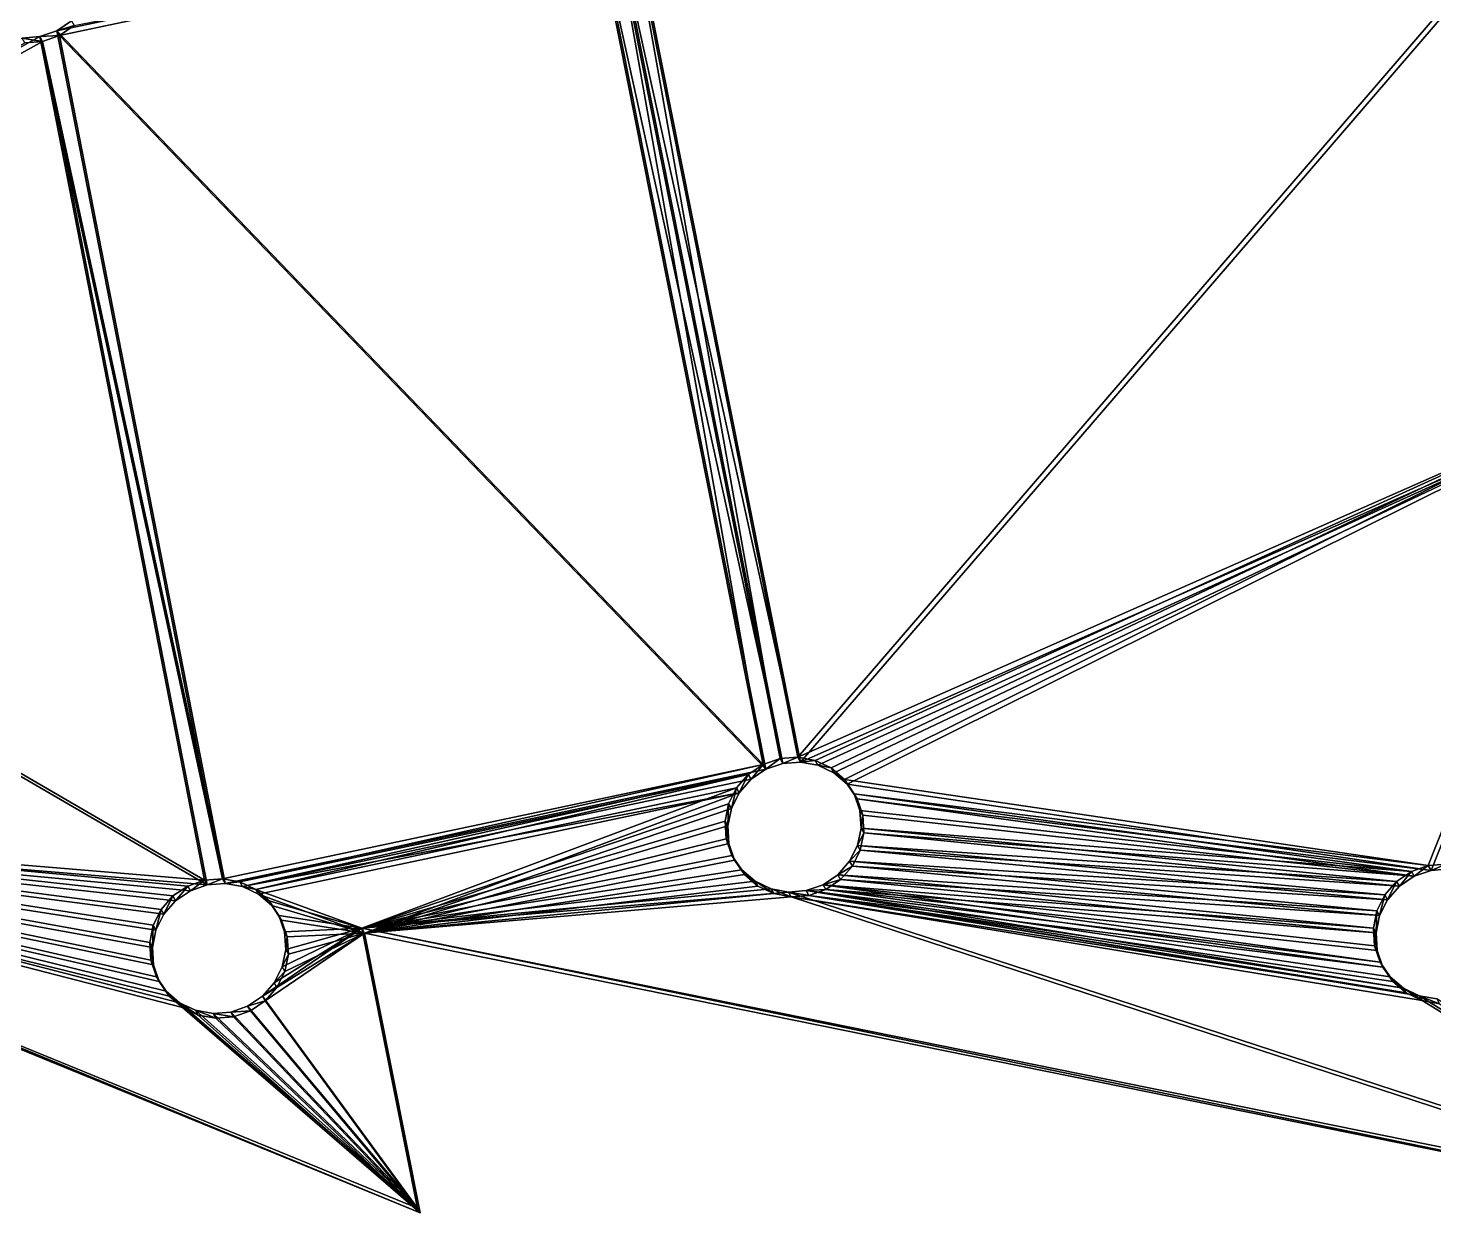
# Model space of a CAD drawing. Header units: metres. Extents: x 60.8 to 130.1, y 80.7 to 119.3.
# Drawn here: x 90.67 to 116.33, y 80.69 to 102.43 of the extents above; entities that cross this region are included whole.
import ezdxf

# ---------------------------------------------------------------- set-up
doc = ezdxf.new("R2010")
doc.units = ezdxf.units.M

msp = doc.modelspace()

# ---------------------------------------------------------------- linework, layer by layer
for points in [[(92.16321, 109.1866, 0.48989), (78.93466, 95.51814, 1.07339), (78.88528, 95.60513, 1.56328)], [(89.6149, 104.148, 1.12777), (92.16321, 109.1866, 0.48989), (78.88528, 95.60513, 1.56328)], [(92.21259, 109.0996), (78.93466, 95.51814, 1.07339), (92.16321, 109.1866, 0.48989)], [(89.66428, 104.061, 0.63788), (78.93466, 95.51814, 1.07339), (92.21259, 109.0996)], [(91.19373, 102.3829, 1.60035), (101.0184, 104.4559, 2.22255), (91.46429, 102.5653, 1.59523)], [(91.19373, 102.3829, 1.60035), (104.0874, 88.99351, 5.27769), (101.0184, 104.4559, 2.22255)], [(104.0874, 88.99351, 5.27769), (101.3425, 104.4815, 2.25066), (101.0184, 104.4559, 2.22255)], [(101.6503, 104.5892, 2.26257), (101.3425, 104.4815, 2.25066), (104.3952, 89.10118, 5.2896)], [(104.3952, 89.10118, 5.2896), (101.3425, 104.4815, 2.25066), (104.0874, 88.99351, 5.27769)], [(104.7686, 89.03984, 4.82782), (101.3919, 104.3945, 1.76077), (101.6997, 104.5022, 1.77268)], [(101.6503, 104.5892, 2.26257), (104.7193, 89.12684, 5.31771), (117.8881, 104.4203, 3.92929)], [(101.6503, 104.5892, 2.26257), (104.3952, 89.10118, 5.2896), (104.7193, 89.12684, 5.31771)], [(117.9374, 104.3333, 3.4394), (104.7686, 89.03984, 4.82782), (101.6997, 104.5022, 1.77268)], [(91.24312, 102.296, 1.11046), (101.0678, 104.3689, 1.73266), (104.1368, 88.90652, 4.7878)], [(91.24312, 102.296, 1.11046), (91.51366, 102.4783, 1.10534), (101.0678, 104.3689, 1.73266)], [(104.4446, 89.01419, 4.79971), (101.0678, 104.3689, 1.73266), (101.3919, 104.3945, 1.76077)], [(104.1368, 88.90652, 4.7878), (101.0678, 104.3689, 1.73266), (104.4446, 89.01419, 4.79971)], [(104.4446, 89.01419, 4.79971), (101.3919, 104.3945, 1.76077), (104.7686, 89.03984, 4.82782)], [(117.8881, 104.4203, 3.92929), (104.7193, 89.12684, 5.31771), (119.6179, 95.70043, 5.65213)], [(117.9374, 104.3333, 3.4394), (119.6673, 95.61344, 5.16224), (104.7686, 89.03984, 4.82782)], [(91.24312, 102.296, 1.11046), (90.88593, 102.2753, 1.58844), (91.19373, 102.3829, 1.60035)], [(91.19373, 102.3829, 1.60035), (90.88593, 102.2753, 1.58844), (94.21684, 86.9109, 4.65259)], [(91.51366, 102.4783, 1.10534), (91.19373, 102.3829, 1.60035), (91.46429, 102.5653, 1.59523)], [(91.24312, 102.296, 1.11046), (91.19373, 102.3829, 1.60035), (91.51366, 102.4783, 1.10534)], [(91.19373, 102.3829, 1.60035), (94.21684, 86.9109, 4.65259), (104.0874, 88.99351, 5.27769)], [(93.89275, 86.88525, 4.62447), (90.88593, 102.2753, 1.58844), (78.88528, 95.60513, 1.56328)], [(90.88593, 102.2753, 1.58844), (90.56184, 102.2496, 1.56033), (78.88528, 95.60513, 1.56328)], [(90.93531, 102.1883, 1.09855), (93.94213, 86.79826, 4.13458), (78.93466, 95.51814, 1.07339)], [(90.61122, 102.1626, 1.07044), (90.93531, 102.1883, 1.09855), (78.93466, 95.51814, 1.07339)], [(90.93531, 102.1883, 1.09855), (90.56184, 102.2496, 1.56033), (90.88593, 102.2753, 1.58844)], [(90.61122, 102.1626, 1.07044), (90.56184, 102.2496, 1.56033), (90.93531, 102.1883, 1.09855)], [(90.93531, 102.1883, 1.09855), (90.88593, 102.2753, 1.58844), (91.24312, 102.296, 1.11046)], [(94.21684, 86.9109, 4.65259), (90.88593, 102.2753, 1.58844), (93.89275, 86.88525, 4.62447)], [(94.26622, 86.82391, 4.16269), (90.93531, 102.1883, 1.09855), (91.24312, 102.296, 1.11046)], [(94.26622, 86.82391, 4.16269), (93.94213, 86.79826, 4.13458), (90.93531, 102.1883, 1.09855)], [(94.26622, 86.82391, 4.16269), (91.24312, 102.296, 1.11046), (104.1368, 88.90652, 4.7878)], [(93.89275, 86.88525, 4.62447), (78.88528, 95.60513, 1.56328), (80.39191, 88.01001, 3.06388)], [(78.93466, 95.51814, 1.07339), (93.94213, 86.79826, 4.13458), (80.44128, 87.92301, 2.57399)], [(104.7193, 89.12684, 5.31771), (105.0376, 89.06871, 5.36011), (119.6179, 95.70043, 5.65213)], [(104.7686, 89.03984, 4.82782), (119.6673, 95.61344, 5.16224), (105.0869, 88.98171, 4.87022)], [(119.6179, 95.70043, 5.65213), (105.0376, 89.06871, 5.36011), (105.3283, 88.93076, 5.41392)], [(119.6673, 95.61344, 5.16224), (105.3777, 88.84377, 4.92403), (105.0869, 88.98171, 4.87022)], [(105.5718, 88.7224, 5.47546), (119.6179, 95.70043, 5.65213), (105.3283, 88.93076, 5.41392)], [(105.6212, 88.63541, 4.98557), (105.3777, 88.84377, 4.92403), (119.6673, 95.61344, 5.16224)], [(105.5718, 88.7224, 5.47546), (116.2278, 87.1496, 6.82887), (119.6179, 95.70043, 5.65213)], [(116.2772, 87.06261, 6.33897), (105.6212, 88.63541, 4.98557), (119.6673, 95.61344, 5.16224)], [(116.2278, 87.1496, 6.82887), (116.5519, 87.17525, 6.85698), (119.6179, 95.70043, 5.65213)], [(116.2772, 87.06261, 6.33897), (119.6673, 95.61344, 5.16224), (116.6013, 87.08826, 6.36709)], [(104.1368, 88.90652, 4.7878), (104.3952, 89.10118, 5.2896), (104.0874, 88.99351, 5.27769)], [(104.4446, 89.01419, 4.79971), (104.3952, 89.10118, 5.2896), (104.1368, 88.90652, 4.7878)], [(104.4446, 89.01419, 4.79971), (104.7193, 89.12684, 5.31771), (104.3952, 89.10118, 5.2896)], [(104.7686, 89.03984, 4.82782), (104.7193, 89.12684, 5.31771), (104.4446, 89.01419, 4.79971)], [(104.7686, 89.03984, 4.82782), (105.0376, 89.06871, 5.36011), (104.7193, 89.12684, 5.31771)], [(105.0869, 88.98171, 4.87022), (105.0376, 89.06871, 5.36011), (104.7686, 89.03984, 4.82782)], [(105.0869, 88.98171, 4.87022), (105.3283, 88.93076, 5.41392), (105.0376, 89.06871, 5.36011)], [(94.21684, 86.9109, 4.65259), (94.53513, 86.85278, 4.69499), (104.0874, 88.99351, 5.27769)], [(94.26622, 86.82391, 4.16269), (104.1368, 88.90652, 4.7878), (94.5845, 86.76579, 4.2051)], [(94.53513, 86.85278, 4.69499), (103.8168, 88.81114, 5.2828), (104.0874, 88.99351, 5.27769)], [(94.82591, 86.71483, 4.7488), (103.8168, 88.81114, 5.2828), (94.53513, 86.85278, 4.69499)], [(104.1368, 88.90652, 4.7878), (103.8662, 88.72414, 4.79291), (94.5845, 86.76579, 4.2051)], [(103.602, 88.56651, 5.30459), (103.8168, 88.81114, 5.2828), (94.82591, 86.71483, 4.7488)], [(103.6514, 88.47952, 4.8147), (103.8168, 88.81114, 5.2828), (103.602, 88.56651, 5.30459)], [(103.8662, 88.72414, 4.79291), (103.8168, 88.81114, 5.2828), (103.6514, 88.47952, 4.8147)], [(103.8662, 88.72414, 4.79291), (104.0874, 88.99351, 5.27769), (103.8168, 88.81114, 5.2828)], [(104.1368, 88.90652, 4.7878), (104.0874, 88.99351, 5.27769), (103.8662, 88.72414, 4.79291)], [(105.3777, 88.84377, 4.92403), (105.3283, 88.93076, 5.41392), (105.0869, 88.98171, 4.87022)], [(105.3777, 88.84377, 4.92403), (105.5718, 88.7224, 5.47546), (105.3283, 88.93076, 5.41392)], [(105.6212, 88.63541, 4.98557), (105.5718, 88.7224, 5.47546), (105.3777, 88.84377, 4.92403)], [(94.5845, 86.76579, 4.2051), (103.8662, 88.72414, 4.79291), (103.6514, 88.47952, 4.8147)], [(103.602, 88.56651, 5.30459), (94.82591, 86.71483, 4.7488), (96.76315, 86.0063, 5.06989)], [(103.602, 88.56651, 5.30459), (96.76315, 86.0063, 5.06989), (103.4575, 88.27628, 5.34156)], [(103.5068, 88.18929, 4.85167), (103.602, 88.56651, 5.30459), (103.4575, 88.27628, 5.34156)], [(103.6514, 88.47952, 4.8147), (103.602, 88.56651, 5.30459), (103.5068, 88.18929, 4.85167)], [(105.6212, 88.63541, 4.98557), (105.7514, 88.45782, 5.54055), (105.5718, 88.7224, 5.47546)], [(105.5718, 88.7224, 5.47546), (105.7514, 88.45782, 5.54055), (116.2278, 87.1496, 6.82887)], [(105.8008, 88.37083, 5.05065), (105.7514, 88.45782, 5.54055), (105.6212, 88.63541, 4.98557)], [(116.2772, 87.06261, 6.33897), (105.8008, 88.37083, 5.05065), (105.6212, 88.63541, 4.98557)], [(94.87529, 86.62784, 4.25891), (94.5845, 86.76579, 4.2051), (103.6514, 88.47952, 4.8147)], [(94.87529, 86.62784, 4.25891), (103.6514, 88.47952, 4.8147), (96.81253, 85.9193, 4.58)], [(96.76315, 86.0063, 5.06989), (103.3931, 87.96025, 5.3912), (103.4575, 88.27628, 5.34156)], [(103.5068, 88.18929, 4.85167), (96.81253, 85.9193, 4.58), (103.6514, 88.47952, 4.8147)], [(103.4425, 87.87325, 4.9013), (103.4575, 88.27628, 5.34156), (103.3931, 87.96025, 5.3912)], [(103.5068, 88.18929, 4.85167), (103.4575, 88.27628, 5.34156), (103.4425, 87.87325, 4.9013)], [(105.8008, 88.37083, 5.05065), (105.8548, 88.15506, 5.60474), (105.7514, 88.45782, 5.54055)], [(116.2278, 87.1496, 6.82887), (105.7514, 88.45782, 5.54055), (115.92, 87.04192, 6.81696)], [(115.92, 87.04192, 6.81696), (105.7514, 88.45782, 5.54055), (105.8548, 88.15506, 5.60474)], [(105.9042, 88.06807, 5.11484), (105.8548, 88.15506, 5.60474), (105.8008, 88.37083, 5.05065)], [(116.2772, 87.06261, 6.33897), (115.9694, 86.95493, 6.32707), (105.8008, 88.37083, 5.05065)], [(105.8008, 88.37083, 5.05065), (115.9694, 86.95493, 6.32707), (105.9042, 88.06807, 5.11484)], [(80.44128, 87.92301, 2.57399), (97.82637, 80.81125, 5.58927), (80.39191, 88.01001, 3.06388)], [(80.39191, 88.01001, 3.06388), (97.82637, 80.81125, 5.58927), (97.77699, 80.89825, 6.07917)], [(93.01435, 85.12124, 4.84919), (92.91093, 85.424, 4.785), (80.39191, 88.01001, 3.06388)], [(93.19392, 84.85667, 4.91427), (80.39191, 88.01001, 3.06388), (93.4374, 84.64831, 4.97581)], [(93.19392, 84.85667, 4.91427), (93.01435, 85.12124, 4.84919), (80.39191, 88.01001, 3.06388)], [(92.91093, 85.424, 4.785), (92.89069, 85.74432, 4.72607), (80.39191, 88.01001, 3.06388)], [(80.39191, 88.01001, 3.06388), (92.89069, 85.74432, 4.72607), (92.95502, 86.06036, 4.67644)], [(93.09954, 86.35058, 4.63947), (80.39191, 88.01001, 3.06388), (92.95502, 86.06036, 4.67644)], [(93.09954, 86.35058, 4.63947), (93.31439, 86.59521, 4.61768), (80.39191, 88.01001, 3.06388)], [(80.39191, 88.01001, 3.06388), (93.31439, 86.59521, 4.61768), (93.58495, 86.77758, 4.61257)], [(93.89275, 86.88525, 4.62447), (80.39191, 88.01001, 3.06388), (93.58495, 86.77758, 4.61257)], [(93.4374, 84.64831, 4.97581), (80.39191, 88.01001, 3.06388), (97.77699, 80.89825, 6.07917)], [(103.5068, 88.18929, 4.85167), (103.4425, 87.87325, 4.9013), (96.81253, 85.9193, 4.58)], [(105.9042, 88.06807, 5.11484), (105.8751, 87.83475, 5.66366), (105.8548, 88.15506, 5.60474)], [(105.8751, 87.83475, 5.66366), (115.92, 87.04192, 6.81696), (105.8548, 88.15506, 5.60474)], [(105.9244, 87.74776, 5.17377), (105.8751, 87.83475, 5.66366), (105.9042, 88.06807, 5.11484)], [(105.9042, 88.06807, 5.11484), (115.9694, 86.95493, 6.32707), (105.9244, 87.74776, 5.17377)], [(92.94006, 85.65733, 4.23618), (92.9603, 85.33701, 4.2951), (80.44128, 87.92301, 2.57399)], [(93.0044, 85.97336, 4.18654), (80.44128, 87.92301, 2.57399), (93.14892, 86.26359, 4.14957)], [(93.0044, 85.97336, 4.18654), (92.94006, 85.65733, 4.23618), (80.44128, 87.92301, 2.57399)], [(92.9603, 85.33701, 4.2951), (93.06374, 85.03425, 4.35929), (80.44128, 87.92301, 2.57399)], [(80.44128, 87.92301, 2.57399), (93.06374, 85.03425, 4.35929), (93.2433, 84.76968, 4.42438)], [(93.48679, 84.56131, 4.48592), (80.44128, 87.92301, 2.57399), (93.2433, 84.76968, 4.42438)], [(93.48679, 84.56131, 4.48592), (97.82637, 80.81125, 5.58927), (80.44128, 87.92301, 2.57399)], [(93.94213, 86.79826, 4.13458), (93.63432, 86.69058, 4.12268), (80.44128, 87.92301, 2.57399)], [(80.44128, 87.92301, 2.57399), (93.63432, 86.69058, 4.12268), (93.36378, 86.50822, 4.12779)], [(93.14892, 86.26359, 4.14957), (80.44128, 87.92301, 2.57399), (93.36378, 86.50822, 4.12779)], [(103.4134, 87.63993, 5.45012), (103.3931, 87.96025, 5.3912), (96.76315, 86.0063, 5.06989)], [(103.4425, 87.87325, 4.9013), (103.4627, 87.55294, 4.96023), (96.81253, 85.9193, 4.58)], [(103.4627, 87.55294, 4.96023), (103.3931, 87.96025, 5.3912), (103.4134, 87.63993, 5.45012)], [(103.4425, 87.87325, 4.9013), (103.3931, 87.96025, 5.3912), (103.4627, 87.55294, 4.96023)], [(105.9244, 87.74776, 5.17377), (105.8107, 87.51871, 5.71329), (105.8751, 87.83475, 5.66366)], [(105.8751, 87.83475, 5.66366), (105.8107, 87.51871, 5.71329), (115.6495, 86.85956, 6.82207)], [(105.8751, 87.83475, 5.66366), (115.6495, 86.85956, 6.82207), (115.92, 87.04192, 6.81696)], [(103.5168, 87.33717, 5.51431), (103.4134, 87.63993, 5.45012), (96.76315, 86.0063, 5.06989)], [(103.4627, 87.55294, 4.96023), (103.5662, 87.25018, 5.02442), (96.81253, 85.9193, 4.58)], [(103.5168, 87.33717, 5.51431), (103.5662, 87.25018, 5.02442), (103.4134, 87.63993, 5.45012)], [(103.5662, 87.25018, 5.02442), (103.4627, 87.55294, 4.96023), (103.4134, 87.63993, 5.45012)], [(105.8601, 87.43172, 5.2234), (105.6662, 87.22849, 5.75026), (105.8107, 87.51871, 5.71329)], [(115.4346, 86.61492, 6.84386), (105.8107, 87.51871, 5.71329), (105.6662, 87.22849, 5.75026)], [(105.8601, 87.43172, 5.2234), (105.8107, 87.51871, 5.71329), (105.9244, 87.74776, 5.17377)], [(115.6495, 86.85956, 6.82207), (105.8107, 87.51871, 5.71329), (115.4346, 86.61492, 6.84386)], [(105.8601, 87.43172, 5.2234), (105.9244, 87.74776, 5.17377), (115.6988, 86.77256, 6.33218)], [(105.9244, 87.74776, 5.17377), (115.9694, 86.95493, 6.32707), (115.6988, 86.77256, 6.33218)], [(103.6964, 87.0726, 5.57939), (103.5168, 87.33717, 5.51431), (96.76315, 86.0063, 5.06989)], [(96.81253, 85.9193, 4.58), (103.5662, 87.25018, 5.02442), (103.7457, 86.9856, 5.0895)], [(103.5168, 87.33717, 5.51431), (103.7457, 86.9856, 5.0895), (103.5662, 87.25018, 5.02442)], [(103.5168, 87.33717, 5.51431), (103.6964, 87.0726, 5.57939), (103.7457, 86.9856, 5.0895)], [(105.7156, 87.14149, 5.26037), (105.6662, 87.22849, 5.75026), (105.8601, 87.43172, 5.2234)], [(105.7156, 87.14149, 5.26037), (105.8601, 87.43172, 5.2234), (115.484, 86.52793, 6.35397)], [(105.8601, 87.43172, 5.2234), (115.6988, 86.77256, 6.33218), (115.484, 86.52793, 6.35397)], [(103.6964, 87.0726, 5.57939), (96.76315, 86.0063, 5.06989), (103.9398, 86.86423, 5.64093)], [(103.9892, 86.77724, 5.15104), (96.81253, 85.9193, 4.58), (103.7457, 86.9856, 5.0895)], [(103.7457, 86.9856, 5.0895), (103.6964, 87.0726, 5.57939), (103.9892, 86.77724, 5.15104)], [(103.9892, 86.77724, 5.15104), (103.6964, 87.0726, 5.57939), (103.9398, 86.86423, 5.64093)], [(105.5007, 86.89687, 5.28216), (105.1808, 86.80149, 5.77716), (105.4513, 86.98386, 5.77205)], [(115.2258, 86.00867, 6.93047), (105.4513, 86.98386, 5.77205), (105.1808, 86.80149, 5.77716)], [(105.7156, 87.14149, 5.26037), (105.4513, 86.98386, 5.77205), (105.6662, 87.22849, 5.75026)], [(115.2901, 86.3247, 6.88083), (105.6662, 87.22849, 5.75026), (105.4513, 86.98386, 5.77205)], [(105.5007, 86.89687, 5.28216), (105.4513, 86.98386, 5.77205), (105.7156, 87.14149, 5.26037)], [(115.2901, 86.3247, 6.88083), (105.4513, 86.98386, 5.77205), (115.2258, 86.00867, 6.93047)], [(105.5007, 86.89687, 5.28216), (105.7156, 87.14149, 5.26037), (115.3395, 86.23771, 6.39094)], [(115.4346, 86.61492, 6.84386), (105.6662, 87.22849, 5.75026), (115.2901, 86.3247, 6.88083)], [(105.7156, 87.14149, 5.26037), (115.484, 86.52793, 6.35397), (115.3395, 86.23771, 6.39094)], [(115.6988, 86.77256, 6.33218), (115.92, 87.04192, 6.81696), (115.6495, 86.85956, 6.82207)], [(115.9694, 86.95493, 6.32707), (115.92, 87.04192, 6.81696), (115.6988, 86.77256, 6.33218)], [(115.9694, 86.95493, 6.32707), (116.2278, 87.1496, 6.82887), (115.92, 87.04192, 6.81696)], [(116.2772, 87.06261, 6.33897), (116.2278, 87.1496, 6.82887), (115.9694, 86.95493, 6.32707)], [(116.2772, 87.06261, 6.33897), (116.5519, 87.17525, 6.85698), (116.2278, 87.1496, 6.82887)], [(116.6013, 87.08826, 6.36709), (116.5519, 87.17525, 6.85698), (116.2772, 87.06261, 6.33897)], [(93.36378, 86.50822, 4.12779), (93.58495, 86.77758, 4.61257), (93.31439, 86.59521, 4.61768)], [(93.63432, 86.69058, 4.12268), (93.58495, 86.77758, 4.61257), (93.36378, 86.50822, 4.12779)], [(93.63432, 86.69058, 4.12268), (93.89275, 86.88525, 4.62447), (93.58495, 86.77758, 4.61257)], [(93.94213, 86.79826, 4.13458), (93.89275, 86.88525, 4.62447), (93.63432, 86.69058, 4.12268)], [(93.94213, 86.79826, 4.13458), (94.21684, 86.9109, 4.65259), (93.89275, 86.88525, 4.62447)], [(94.26622, 86.82391, 4.16269), (94.21684, 86.9109, 4.65259), (93.94213, 86.79826, 4.13458)], [(94.26622, 86.82391, 4.16269), (94.53513, 86.85278, 4.69499), (94.21684, 86.9109, 4.65259)], [(94.5845, 86.76579, 4.2051), (94.53513, 86.85278, 4.69499), (94.26622, 86.82391, 4.16269)], [(94.5845, 86.76579, 4.2051), (94.82591, 86.71483, 4.7488), (94.53513, 86.85278, 4.69499)], [(94.87529, 86.62784, 4.25891), (94.82591, 86.71483, 4.7488), (94.5845, 86.76579, 4.2051)], [(103.9398, 86.86423, 5.64093), (96.76315, 86.0063, 5.06989), (104.2306, 86.7263, 5.69474)], [(96.76315, 86.0063, 5.06989), (104.5489, 86.66817, 5.73714), (104.2306, 86.7263, 5.69474)], [(103.9892, 86.77724, 5.15104), (104.28, 86.6393, 5.20485), (96.81253, 85.9193, 4.58)], [(104.28, 86.6393, 5.20485), (103.9398, 86.86423, 5.64093), (104.2306, 86.7263, 5.69474)], [(103.9892, 86.77724, 5.15104), (103.9398, 86.86423, 5.64093), (104.28, 86.6393, 5.20485)], [(104.5983, 86.58118, 5.24725), (104.2306, 86.7263, 5.69474), (104.5489, 86.66817, 5.73714)], [(104.28, 86.6393, 5.20485), (104.2306, 86.7263, 5.69474), (104.5983, 86.58118, 5.24725)], [(105.2302, 86.7145, 5.28727), (104.873, 86.69381, 5.76526), (105.1808, 86.80149, 5.77716)], [(105.1808, 86.80149, 5.77716), (104.873, 86.69381, 5.76526), (115.3494, 85.38559, 7.05358)], [(105.2302, 86.7145, 5.28727), (105.1808, 86.80149, 5.77716), (105.5007, 86.89687, 5.28216)], [(115.246, 85.68835, 6.98939), (105.1808, 86.80149, 5.77716), (115.3494, 85.38559, 7.05358)], [(115.246, 85.68835, 6.98939), (115.2258, 86.00867, 6.93047), (105.1808, 86.80149, 5.77716)], [(105.2302, 86.7145, 5.28727), (105.5007, 86.89687, 5.28216), (115.2751, 85.92167, 6.44057)], [(105.5007, 86.89687, 5.28216), (115.3395, 86.23771, 6.39094), (115.2751, 85.92167, 6.44057)], [(115.484, 86.52793, 6.35397), (115.6495, 86.85956, 6.82207), (115.4346, 86.61492, 6.84386)], [(115.6988, 86.77256, 6.33218), (115.6495, 86.85956, 6.82207), (115.484, 86.52793, 6.35397)], [(93.14892, 86.26359, 4.14957), (93.31439, 86.59521, 4.61768), (93.09954, 86.35058, 4.63947)], [(93.36378, 86.50822, 4.12779), (93.31439, 86.59521, 4.61768), (93.14892, 86.26359, 4.14957)], [(94.87529, 86.62784, 4.25891), (95.06939, 86.50647, 4.81034), (94.82591, 86.71483, 4.7488)], [(94.82591, 86.71483, 4.7488), (95.06939, 86.50647, 4.81034), (96.76315, 86.0063, 5.06989)], [(95.11877, 86.41947, 4.32045), (95.06939, 86.50647, 4.81034), (94.87529, 86.62784, 4.25891)], [(95.11877, 86.41947, 4.32045), (94.87529, 86.62784, 4.25891), (96.81253, 85.9193, 4.58)], [(95.11877, 86.41947, 4.32045), (95.24895, 86.2419, 4.87542), (95.06939, 86.50647, 4.81034)], [(96.76315, 86.0063, 5.06989), (95.06939, 86.50647, 4.81034), (95.24895, 86.2419, 4.87542)], [(122.5807, 80.77271, 8.60163), (104.5489, 86.66817, 5.73714), (96.76315, 86.0063, 5.06989)], [(96.81253, 85.9193, 4.58), (104.28, 86.6393, 5.20485), (104.5983, 86.58118, 5.24725)], [(122.6301, 80.68571, 8.11174), (96.81253, 85.9193, 4.58), (104.5983, 86.58118, 5.24725)], [(104.9224, 86.60682, 5.27537), (104.5489, 86.66817, 5.73714), (104.873, 86.69381, 5.76526)], [(115.7725, 84.91266, 7.1802), (104.873, 86.69381, 5.76526), (104.5489, 86.66817, 5.73714)], [(104.5983, 86.58118, 5.24725), (104.5489, 86.66817, 5.73714), (104.9224, 86.60682, 5.27537)], [(116.0633, 84.77471, 7.23401), (104.5489, 86.66817, 5.73714), (122.5807, 80.77271, 8.60163)], [(116.0633, 84.77471, 7.23401), (115.7725, 84.91266, 7.1802), (104.5489, 86.66817, 5.73714)], [(104.5983, 86.58118, 5.24725), (104.9224, 86.60682, 5.27537), (115.8219, 84.82566, 6.69031)], [(122.6301, 80.68571, 8.11174), (104.5983, 86.58118, 5.24725), (116.1126, 84.68771, 6.74412)], [(104.5983, 86.58118, 5.24725), (115.8219, 84.82566, 6.69031), (116.1126, 84.68771, 6.74412)], [(104.9224, 86.60682, 5.27537), (104.873, 86.69381, 5.76526), (105.2302, 86.7145, 5.28727)], [(115.3494, 85.38559, 7.05358), (104.873, 86.69381, 5.76526), (115.529, 85.12102, 7.11866)], [(115.529, 85.12102, 7.11866), (104.873, 86.69381, 5.76526), (115.7725, 84.91266, 7.1802)], [(115.3988, 85.29859, 6.56369), (104.9224, 86.60682, 5.27537), (105.2302, 86.7145, 5.28727)], [(115.3988, 85.29859, 6.56369), (115.5784, 85.03402, 6.62877), (104.9224, 86.60682, 5.27537)], [(104.9224, 86.60682, 5.27537), (115.5784, 85.03402, 6.62877), (115.8219, 84.82566, 6.69031)], [(105.2302, 86.7145, 5.28727), (115.2751, 85.92167, 6.44057), (115.2954, 85.60136, 6.4995)], [(115.3988, 85.29859, 6.56369), (105.2302, 86.7145, 5.28727), (115.2954, 85.60136, 6.4995)], [(115.3395, 86.23771, 6.39094), (115.4346, 86.61492, 6.84386), (115.2901, 86.3247, 6.88083)], [(115.484, 86.52793, 6.35397), (115.4346, 86.61492, 6.84386), (115.3395, 86.23771, 6.39094)], [(93.0044, 85.97336, 4.18654), (93.09954, 86.35058, 4.63947), (92.95502, 86.06036, 4.67644)], [(93.14892, 86.26359, 4.14957), (93.09954, 86.35058, 4.63947), (93.0044, 85.97336, 4.18654)], [(95.29834, 86.1549, 4.38553), (95.24895, 86.2419, 4.87542), (95.11877, 86.41947, 4.32045)], [(95.11877, 86.41947, 4.32045), (96.81253, 85.9193, 4.58), (95.29834, 86.1549, 4.38553)], [(95.29834, 86.1549, 4.38553), (95.35239, 85.93913, 4.93961), (95.24895, 86.2419, 4.87542)], [(95.35239, 85.93913, 4.93961), (96.76315, 86.0063, 5.06989), (95.24895, 86.2419, 4.87542)], [(115.2751, 85.92167, 6.44057), (115.2901, 86.3247, 6.88083), (115.2258, 86.00867, 6.93047)], [(115.3395, 86.23771, 6.39094), (115.2901, 86.3247, 6.88083), (115.2751, 85.92167, 6.44057)], [(92.94006, 85.65733, 4.23618), (92.95502, 86.06036, 4.67644), (92.89069, 85.74432, 4.72607)], [(93.0044, 85.97336, 4.18654), (92.95502, 86.06036, 4.67644), (92.94006, 85.65733, 4.23618)], [(95.16377, 85.01256, 5.08514), (94.94892, 84.76793, 5.10693), (96.76315, 86.0063, 5.06989)], [(96.76315, 86.0063, 5.06989), (94.94892, 84.76793, 5.10693), (97.77699, 80.89825, 6.07917)], [(95.16377, 85.01256, 5.08514), (96.76315, 86.0063, 5.06989), (95.3083, 85.30278, 5.04817)], [(95.40177, 85.85214, 4.44972), (95.35239, 85.93913, 4.93961), (95.29834, 86.1549, 4.38553)], [(95.29834, 86.1549, 4.38553), (96.81253, 85.9193, 4.58), (95.40177, 85.85214, 4.44972)], [(96.76315, 86.0063, 5.06989), (95.37263, 85.61882, 4.99854), (95.3083, 85.30278, 5.04817)], [(95.35239, 85.93913, 4.93961), (95.37263, 85.61882, 4.99854), (96.76315, 86.0063, 5.06989)], [(96.81253, 85.9193, 4.58), (122.6301, 80.68571, 8.11174), (96.76315, 86.0063, 5.06989)], [(96.76315, 86.0063, 5.06989), (122.6301, 80.68571, 8.11174), (122.5807, 80.77271, 8.60163)], [(97.77699, 80.89825, 6.07917), (96.81253, 85.9193, 4.58), (96.76315, 86.0063, 5.06989)], [(115.2954, 85.60136, 6.4995), (115.2258, 86.00867, 6.93047), (115.246, 85.68835, 6.98939)], [(115.2751, 85.92167, 6.44057), (115.2258, 86.00867, 6.93047), (115.2954, 85.60136, 6.4995)], [(92.9603, 85.33701, 4.2951), (92.89069, 85.74432, 4.72607), (92.91093, 85.424, 4.785)], [(92.94006, 85.65733, 4.23618), (92.89069, 85.74432, 4.72607), (92.9603, 85.33701, 4.2951)], [(96.81253, 85.9193, 4.58), (94.99831, 84.68094, 4.61703), (95.21316, 84.92556, 4.59525)], [(97.82637, 80.81125, 5.58927), (94.99831, 84.68094, 4.61703), (96.81253, 85.9193, 4.58)], [(95.35767, 85.21579, 4.55828), (96.81253, 85.9193, 4.58), (95.21316, 84.92556, 4.59525)], [(95.40177, 85.85214, 4.44972), (95.37263, 85.61882, 4.99854), (95.35239, 85.93913, 4.93961)], [(95.35767, 85.21579, 4.55828), (95.422, 85.53182, 4.50864), (96.81253, 85.9193, 4.58)], [(95.422, 85.53182, 4.50864), (95.37263, 85.61882, 4.99854), (95.40177, 85.85214, 4.44972)], [(96.81253, 85.9193, 4.58), (95.422, 85.53182, 4.50864), (95.40177, 85.85214, 4.44972)], [(97.82637, 80.81125, 5.58927), (96.81253, 85.9193, 4.58), (97.77699, 80.89825, 6.07917)], [(95.422, 85.53182, 4.50864), (95.3083, 85.30278, 5.04817), (95.37263, 85.61882, 4.99854)], [(95.35767, 85.21579, 4.55828), (95.3083, 85.30278, 5.04817), (95.422, 85.53182, 4.50864)], [(115.3494, 85.38559, 7.05358), (115.3988, 85.29859, 6.56369), (115.246, 85.68835, 6.98939)], [(115.3988, 85.29859, 6.56369), (115.2954, 85.60136, 6.4995), (115.246, 85.68835, 6.98939)], [(93.01435, 85.12124, 4.84919), (93.06374, 85.03425, 4.35929), (92.91093, 85.424, 4.785)], [(93.06374, 85.03425, 4.35929), (92.9603, 85.33701, 4.2951), (92.91093, 85.424, 4.785)], [(95.35767, 85.21579, 4.55828), (95.16377, 85.01256, 5.08514), (95.3083, 85.30278, 5.04817)], [(95.21316, 84.92556, 4.59525), (95.16377, 85.01256, 5.08514), (95.35767, 85.21579, 4.55828)], [(115.3494, 85.38559, 7.05358), (115.5784, 85.03402, 6.62877), (115.3988, 85.29859, 6.56369)], [(115.3494, 85.38559, 7.05358), (115.529, 85.12102, 7.11866), (115.5784, 85.03402, 6.62877)], [(93.01435, 85.12124, 4.84919), (93.2433, 84.76968, 4.42438), (93.06374, 85.03425, 4.35929)], [(93.01435, 85.12124, 4.84919), (93.19392, 84.85667, 4.91427), (93.2433, 84.76968, 4.42438)], [(95.21316, 84.92556, 4.59525), (94.94892, 84.76793, 5.10693), (95.16377, 85.01256, 5.08514)], [(115.5784, 85.03402, 6.62877), (115.529, 85.12102, 7.11866), (115.8219, 84.82566, 6.69031)], [(115.8219, 84.82566, 6.69031), (115.529, 85.12102, 7.11866), (115.7725, 84.91266, 7.1802)], [(93.2433, 84.76968, 4.42438), (93.19392, 84.85667, 4.91427), (93.48679, 84.56131, 4.48592)], [(93.48679, 84.56131, 4.48592), (93.19392, 84.85667, 4.91427), (93.4374, 84.64831, 4.97581)], [(94.99831, 84.68094, 4.61703), (94.67837, 84.58556, 5.11204), (94.94892, 84.76793, 5.10693)], [(97.77699, 80.89825, 6.07917), (94.94892, 84.76793, 5.10693), (94.67837, 84.58556, 5.11204)], [(94.72775, 84.49857, 4.62215), (94.67837, 84.58556, 5.11204), (94.99831, 84.68094, 4.61703)], [(97.82637, 80.81125, 5.58927), (94.72775, 84.49857, 4.62215), (94.99831, 84.68094, 4.61703)], [(94.99831, 84.68094, 4.61703), (94.94892, 84.76793, 5.10693), (95.21316, 84.92556, 4.59525)], [(116.1126, 84.68771, 6.74412), (115.7725, 84.91266, 7.1802), (116.0633, 84.77471, 7.23401)], [(115.8219, 84.82566, 6.69031), (115.7725, 84.91266, 7.1802), (116.1126, 84.68771, 6.74412)], [(116.4309, 84.62959, 6.78652), (116.0633, 84.77471, 7.23401), (116.3815, 84.71658, 7.27641)], [(116.1126, 84.68771, 6.74412), (116.0633, 84.77471, 7.23401), (116.4309, 84.62959, 6.78652)], [(116.3815, 84.71658, 7.27641), (116.0633, 84.77471, 7.23401), (122.5807, 80.77271, 8.60163)], [(116.4309, 84.62959, 6.78652), (122.6301, 80.68571, 8.11174), (116.1126, 84.68771, 6.74412)], [(93.77757, 84.42337, 4.53972), (93.4374, 84.64831, 4.97581), (93.7282, 84.51037, 5.02962)], [(93.48679, 84.56131, 4.48592), (93.4374, 84.64831, 4.97581), (93.77757, 84.42337, 4.53972)], [(93.4374, 84.64831, 4.97581), (97.77699, 80.89825, 6.07917), (93.7282, 84.51037, 5.02962)], [(93.48679, 84.56131, 4.48592), (93.77757, 84.42337, 4.53972), (97.82637, 80.81125, 5.58927)], [(94.09586, 84.36524, 4.58213), (93.7282, 84.51037, 5.02962), (94.04648, 84.45224, 5.07202)], [(93.77757, 84.42337, 4.53972), (93.7282, 84.51037, 5.02962), (94.09586, 84.36524, 4.58213)], [(97.77699, 80.89825, 6.07917), (94.04648, 84.45224, 5.07202), (93.7282, 84.51037, 5.02962)], [(97.82637, 80.81125, 5.58927), (93.77757, 84.42337, 4.53972), (94.09586, 84.36524, 4.58213)], [(94.41994, 84.39089, 4.61024), (94.04648, 84.45224, 5.07202), (94.37057, 84.47788, 5.10013)], [(94.37057, 84.47788, 5.10013), (94.04648, 84.45224, 5.07202), (97.77699, 80.89825, 6.07917)], [(94.09586, 84.36524, 4.58213), (94.04648, 84.45224, 5.07202), (94.41994, 84.39089, 4.61024)], [(94.72775, 84.49857, 4.62215), (94.37057, 84.47788, 5.10013), (94.67837, 84.58556, 5.11204)], [(94.37057, 84.47788, 5.10013), (97.77699, 80.89825, 6.07917), (94.67837, 84.58556, 5.11204)], [(94.41994, 84.39089, 4.61024), (94.37057, 84.47788, 5.10013), (94.72775, 84.49857, 4.62215)], [(94.41994, 84.39089, 4.61024), (94.72775, 84.49857, 4.62215), (97.82637, 80.81125, 5.58927)], [(94.41994, 84.39089, 4.61024), (97.82637, 80.81125, 5.58927), (94.09586, 84.36524, 4.58213)]]:
    msp.add_3dface(points)

doc.saveas('drawing.dxf')
